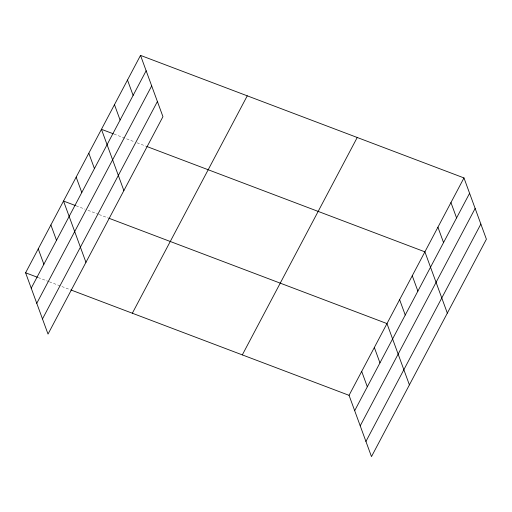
<?xml version="1.0" encoding="UTF-8"?>
<svg xmlns="http://www.w3.org/2000/svg" width="512" height="512" viewBox="0 0 512 512"><rect width="100%" height="100%" fill="white"/><g stroke="black" fill="none" stroke-linecap="round" stroke-linejoin="round"><path stroke-width="0.38" stroke-dasharray="2.56 1.92" d="M114.048 134.08L134.061 141.664M137.024 142.784L145.92 146.157M76.122 205.824L85.018 209.19M87.987 210.317L98.362 214.246M99.104 214.528L108 217.901M38.202 277.568L48.576 281.498M49.318 281.779L70.074 289.638"/><path stroke-width="0.77" d="M140.518 55.392L162.944 116.672L48.026 334.074L25.6 272.794L140.518 55.392L463.974 177.926L486.4 239.206L371.482 456.608L349.056 395.328L463.974 177.926M31.226 288.16L146.144 70.758M36.768 303.309L151.686 85.907M42.483 318.925L157.402 101.523M132.339 313.229L247.258 95.827M242.317 354.893L357.235 137.485M354.675 410.694L469.594 193.293M360.224 425.843L475.142 208.442M365.933 441.459L480.858 224.058M113.306 133.798L101.446 129.306L123.872 190.592M146.662 146.438L424.902 251.84L447.328 313.126M75.386 205.542L63.526 201.05L85.952 262.336M108.742 218.176L386.976 323.584L409.402 384.87M25.6 272.794L37.459 277.286M70.816 289.92L349.056 395.328M450.95 202.56L456.57 217.926M437.926 227.2L443.546 242.566M412.262 275.757L417.882 291.123M399.616 299.667L405.242 315.034M374.336 347.501L379.962 362.867M361.696 371.411L367.315 386.778M127.494 80.026L133.12 95.392M114.47 104.666L120.096 120.032M88.806 153.222L94.432 168.589M76.166 177.133L81.786 192.499M50.88 224.966L56.506 240.333M38.24 248.877L43.866 264.243"/></g></svg>
